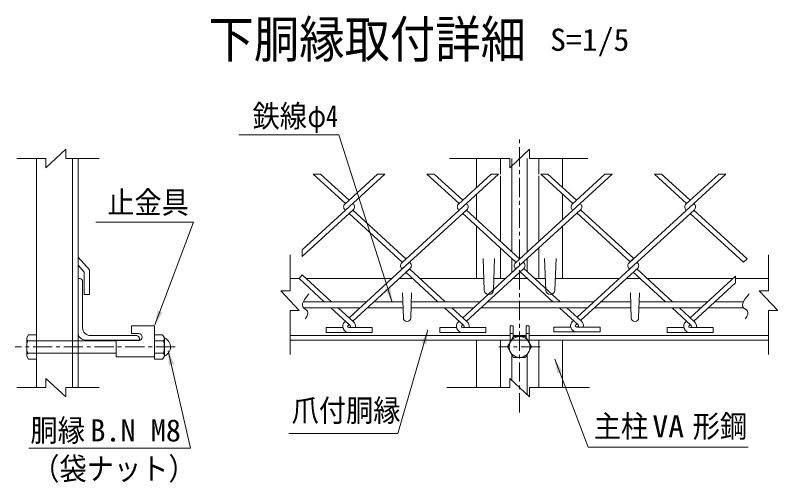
# Model space of a CAD drawing. Units: millimetres, scale not verified, with parts at other scales. Extents: x -4455 to 4455, y -3150 to 3150.
# Drawn here: x 1448 to 2937, y -204 to 708 of the extents above; entities that cross this region are included whole.
import ezdxf
from ezdxf.enums import TextEntityAlignment as Align

# ---------------------------------------------------------------- set-up
doc = ezdxf.new("R2010")
doc.units = ezdxf.units.MM
doc.header["$LTSCALE"] = 30
doc.linetypes.add('DASHED', pattern=[7.5, 6, -1.5])
doc.linetypes.add('USER1', pattern=[2, 1.25, -0.25, 0.25, -0.25])
doc.layers.add('0-1_7詳細', color=7, linetype='Continuous', lineweight=18)
doc.styles.add('ＭＳ ゴシック', font='')
doc.styles.get('ＭＳ ゴシック').set_extended_font_data('MS Gothic')

msp = doc.modelspace()

# ---------------------------------------------------------------- linework, layer by layer
at = {"layer": '0-1_7詳細', "color": 1, "linetype": 'USER1'}
for p, q in [((2432.7, -66.97), (2432.7, 472.8)), ((1760.02, 60.62), (1447.77, 60.62)), ((2472.99, 60.62), (2392.35, 60.62))]:
    msp.add_line(p, q, dxfattribs=at)
at = {"layer": '0-1_7詳細', "color": 4}
for p, q in [((2452.08, 446.41), (2413.31, 410.41)), ((2452.08, 428.41), (2452.08, 446.41)), ((1507.52, 428.41), (1450.96, 428.41)), ((1507.52, 428.41), (1507.52, 410.41)), ((1546.29, 428.41), (1611.57, 428.41)), ((2413.31, 428.41), (2295.51, 428.41)), ((2413.31, 428.41), (2413.31, 410.41)), ((2452.08, 428.41), (2566.02, 428.41)), ((1984.32, 170.31), (1984.32, 240.5)), ((2918.78, 170.31), (2918.78, 240.5)), ((2002.32, 131.54), (1966.32, 170.31)), ((1984.32, 170.31), (1966.32, 170.31)), ((2918.78, 170.31), (2900.78, 170.31)), ((1984.32, 131.54), (1984.32, 45.95)), ((1984.32, 131.54), (2002.32, 131.54)), ((2918.78, 131.54), (2918.78, 45.95)), ((1546.29, -36.73), (1507.52, -0.73)), ((1507.52, -18.73), (1507.52, -0.73)), ((2452.08, -36.73), (2413.31, -0.73)), ((2413.31, -18.73), (2413.31, -0.73)), ((1507.52, -18.73), (1450.96, -18.73)), ((1546.29, -18.73), (1611.57, -18.73)), ((1546.29, -18.73), (1546.29, -36.73)), ((2413.31, -18.73), (2290.5, -18.73)), ((2452.08, -18.73), (2568.9, -18.73)), ((2452.08, -18.73), (2452.08, -36.73))]:
    msp.add_line(p, q, dxfattribs=at)
at = {"layer": '0-1_7詳細', "lineweight": 9}
for p, q in [((1489.34, -18.73), (1489.34, 428.41)), ((1559.84, -18.73), (1559.84, 428.41)), ((1570.34, -18.73), (1570.34, 428.41)), ((2348.7, 371.85), (2348.7, 428.41)), ((2395.2, 398.13), (2395.2, 428.41)), ((2417.7, 246.09), (2417.7, 428.41)), ((2447.7, 246.09), (2447.7, 428.41)), ((2470.2, 398.13), (2470.2, 428.41)), ((2516.7, 371.85), (2516.7, 428.41)), ((2395.2, 266.71), (2395.2, 394.56)), ((2470.2, 266.71), (2470.2, 394.56)), ((2348.7, 309.32), (2348.7, 358.83)), ((2516.7, 309.32), (2516.7, 358.83)), ((2329.86, 339.6), (2328.79, 340.58)), ((2348.7, 193.97), (2348.7, 296.3)), ((2516.7, 193.97), (2516.7, 296.3)), ((2395.2, 193.97), (2395.2, 253.69)), ((2470.2, 193.97), (2470.2, 253.69)), ((1570.34, 235.85), (1592.84, 210.88)), ((2361.45, 233.29), (2363.7, 171.79)), ((2383.95, 233.29), (2381.7, 171.79)), ((2417.7, 205.58), (2417.7, 233.07)), ((2447.7, 207.54), (2447.7, 233.07)), ((2481.45, 233.29), (2483.7, 171.79)), ((2503.95, 233.29), (2501.7, 171.79)), ((1570.34, 220.17), (1582.34, 206.85)), ((1592.84, 162.93), (1592.84, 210.88)), ((1570.34, 193.97), (1570.34, 88.97)), ((1570.34, 193.97), (1573.34, 193.97)), ((1582.34, 162.93), (1582.34, 206.85)), ((1984.32, 193.97), (2002.1, 193.97)), ((2016.31, 193.97), (2183, 193.97)), ((2197.21, 193.97), (2224.13, 193.97)), ((2238.34, 193.97), (2362.89, 193.97)), ((2382.51, 193.97), (2405.03, 193.97)), ((2419.24, 193.97), (2448.3, 193.97)), ((2462.51, 193.97), (2482.89, 193.97)), ((2502.51, 193.97), (2627.06, 193.97)), ((2641.27, 193.97), (2668.18, 193.97)), ((2682.39, 193.97), (2849.08, 193.97)), ((2854.19, 193.97), (2918.78, 193.97)), ((1579.34, 187.97), (1579.34, 97.97)), ((2203.88, 166.51), (2205.68, 117.31)), ((2221.88, 166.51), (2220.08, 117.31)), ((2648.96, 166.51), (2650.76, 117.31)), ((2666.96, 166.51), (2665.16, 117.31)), ((1592.84, 162.93), (1582.34, 162.93)), ((2010.27, 148.97), (2133.89, 148.97)), ((2148.1, 148.97), (2204.52, 148.97)), ((2221.24, 148.97), (2355.92, 148.97)), ((2370.13, 148.97), (2577.95, 148.97)), ((2592.16, 148.97), (2649.61, 148.97)), ((2666.32, 148.97), (2799.98, 148.97)), ((2814.19, 148.97), (2869.9, 148.97)), ((2010.81, 136.97), (2120.8, 136.97)), ((2135.01, 136.97), (2204.96, 136.97)), ((2220.8, 136.97), (2342.82, 136.97)), ((2357.03, 136.97), (2564.85, 136.97)), ((2579.06, 136.97), (2650.05, 136.97)), ((2665.88, 136.97), (2786.88, 136.97)), ((2801.09, 136.97), (2870.43, 136.97)), ((1674.77, 86.66), (1674.77, 101.66)), ((1674.77, 101.66), (1719.77, 101.66)), ((1719.77, 41.66), (1719.77, 101.66)), ((2413.95, 68.88), (2413.95, 101.66)), ((2419.95, 101.66), (2413.95, 101.66)), ((2419.95, 79.28), (2419.95, 101.66)), ((2451.45, 68.88), (2451.45, 101.66)), ((1470.14, 78.38), (1473.46, 84.14)), ((1470.14, 78.38), (1470.14, 42.86)), ((1473.46, 84.14), (1489.34, 84.14)), ((1489.34, 84.14), (1489.34, 37.1)), ((1594.34, 82.97), (1684.34, 82.97)), ((1674.77, 86.66), (1689.02, 86.66)), ((1690.34, 73.97), (1690.34, 76.97)), ((1719.77, 84.14), (1719.77, 37.1)), ((1735.64, 84.14), (1719.77, 84.14)), ((1738.97, 78.38), (1735.64, 84.14)), ((1738.97, 78.38), (1738.97, 42.86)), ((1984.32, 82.97), (2413.95, 82.97)), ((2419.95, 86.66), (2413.95, 86.66)), ((2419.95, 82.97), (2445.45, 82.97)), ((2445.45, 86.66), (2451.45, 86.66)), ((2451.45, 82.97), (2918.78, 82.97)), ((1472.2, 72.62), (1489.34, 72.62)), ((1570.34, 72.62), (1644.77, 72.62)), ((1585.34, 73.97), (1690.34, 73.97)), ((1644.77, 73.16), (1689.02, 73.16)), ((1644.77, 41.66), (1644.77, 73.16)), ((1736.91, 72.62), (1719.77, 72.62)), ((1984.32, 73.97), (2413.95, 73.97)), ((2567.7, 73.97), (2297.7, 73.97)), ((2348.7, -18.73), (2348.7, 73.97)), ((2395.2, -18.73), (2395.2, 73.97)), ((2416.42, 73.16), (2413.95, 73.16)), ((2416.89, 73.97), (2448.51, 73.97)), ((2448.98, 73.16), (2451.45, 73.16)), ((2451.45, 73.97), (2918.78, 73.97)), ((2470.2, -18.73), (2470.2, 73.97)), ((2516.7, -18.73), (2516.7, 73.97)), ((1472.2, 48.62), (1489.34, 48.62)), ((1570.34, 48.62), (1644.77, 48.62)), ((1736.91, 48.62), (1719.77, 48.62)), ((2417.7, -4.81), (2417.7, 45.86)), ((2447.7, -32.66), (2447.7, 45.86)), ((1470.14, 42.86), (1473.46, 37.1)), ((1473.46, 37.1), (1489.34, 37.1)), ((1644.77, 41.66), (1719.77, 41.66)), ((1735.64, 37.1), (1719.77, 37.1)), ((1738.97, 42.86), (1735.64, 37.1))]:
    msp.add_line(p, q, dxfattribs=at)
at = {"layer": '0-1_7詳細', "color": 3}
for p, q in [((2092.55, 340.58), (2029.75, 398.13)), ((2043.96, 398.13), (2029.75, 398.13)), ((2099.65, 347.09), (2043.96, 398.13)), ((2155.35, 398.13), (2091.48, 339.6)), ((2169.56, 398.13), (2092.55, 327.56)), ((2169.56, 398.13), (2155.35, 398.13)), ((2314.58, 340.58), (2251.78, 398.13)), ((2265.99, 398.13), (2251.78, 398.13)), ((2321.68, 347.09), (2265.99, 398.13)), ((2377.38, 398.13), (2313.51, 339.6)), ((2391.59, 398.13), (2314.58, 327.56)), ((2391.59, 398.13), (2377.38, 398.13)), ((2536.61, 340.58), (2473.81, 398.13)), ((2488.02, 398.13), (2473.81, 398.13)), ((2543.71, 347.09), (2488.02, 398.13)), ((2599.4, 398.13), (2535.54, 339.6)), ((2613.61, 398.13), (2550.82, 340.58)), ((2613.61, 398.13), (2599.4, 398.13)), ((2758.63, 340.58), (2695.84, 398.13)), ((2710.05, 398.13), (2695.84, 398.13)), ((2765.74, 347.09), (2710.05, 398.13)), ((2821.43, 398.13), (2757.56, 339.6)), ((2835.64, 398.13), (2772.84, 340.58)), ((2835.64, 398.13), (2821.43, 398.13)), ((2543.71, 347.09), (2535.54, 339.6)), ((2765.74, 347.09), (2757.56, 339.6)), ((2107.83, 328.54), (2008.2, 237.25)), ((2092.55, 327.56), (2091.48, 328.54)), ((2092.55, 327.56), (2091.48, 328.54)), ((2107.83, 328.54), (2099.65, 321.05)), ((2107.83, 339.6), (2106.76, 340.58)), ((2329.86, 328.54), (2203.56, 212.82)), ((2314.58, 327.56), (2313.51, 328.54)), ((2314.58, 327.56), (2313.51, 328.54)), ((2329.86, 328.54), (2321.68, 321.05)), ((2550.82, 340.58), (2424.52, 224.86)), ((2551.89, 328.54), (2425.59, 212.82)), ((2536.61, 327.56), (2535.54, 328.54)), ((2536.61, 327.56), (2535.54, 328.54)), ((2551.89, 339.6), (2550.82, 340.58)), ((2551.89, 339.6), (2550.82, 340.58)), ((2655.8, 233.33), (2551.89, 328.54)), ((2772.84, 340.58), (2646.55, 224.86)), ((2773.91, 328.54), (2647.62, 212.82)), ((2758.63, 327.56), (2757.56, 328.54)), ((2758.63, 327.56), (2757.56, 328.54)), ((2773.91, 339.6), (2772.84, 340.58)), ((2773.91, 339.6), (2772.84, 340.58)), ((2092.55, 327.56), (2008.2, 250.27)), ((2203.56, 225.84), (2099.65, 321.05)), ((2210.67, 232.35), (2106.76, 327.56)), ((2314.58, 327.56), (2202.49, 224.86)), ((2425.59, 225.84), (2321.68, 321.05)), ((2432.7, 232.35), (2328.79, 327.56)), ((2648.69, 226.82), (2544.78, 322.03)), ((2869.65, 225.84), (2765.74, 321.05)), ((2876.75, 232.35), (2772.84, 327.56)), ((2008.2, 250.27), (2008.2, 237.25)), ((2217.77, 225.84), (2099.65, 117.6)), ((2218.84, 224.86), (2217.77, 225.84)), ((2439.8, 225.84), (2321.68, 117.6)), ((2440.87, 224.86), (2439.8, 225.84)), ((2662.9, 226.82), (2544.78, 118.58)), ((2654.73, 232.35), (2646.55, 224.86)), ((2662.9, 224.86), (2661.83, 225.84)), ((2662.9, 224.86), (2661.83, 225.84)), ((2869.65, 225.84), (2876.75, 232.35)), ((2218.84, 213.8), (2106.76, 111.09)), ((2203.56, 212.82), (2202.49, 213.8)), ((2203.56, 212.82), (2202.49, 213.8)), ((2218.84, 213.8), (2210.67, 206.31)), ((2287.45, 148.97), (2217.77, 212.82)), ((2440.87, 213.8), (2328.79, 111.09)), ((2425.59, 212.82), (2424.52, 213.8)), ((2425.59, 212.82), (2424.52, 213.8)), ((2511.62, 148.97), (2440.87, 213.8)), ((2663.97, 214.78), (2551.89, 112.07)), ((2647.62, 212.82), (2646.55, 213.8)), ((2647.62, 212.82), (2646.55, 213.8)), ((2731.5, 148.97), (2661.83, 212.82)), ((2051.21, 148.97), (2002.1, 193.97)), ((2273.24, 148.97), (2210.67, 206.31)), ((2497.41, 148.97), (2433.77, 207.29)), ((2717.29, 148.97), (2654.73, 206.31)), ((2854.19, 198.65), (2765.74, 117.6)), ((2854.19, 185.63), (2854.19, 198.65)), ((2854.19, 185.63), (2772.84, 111.09)), ((2101.71, 102.7), (2064.3, 136.97)), ((2108.2, 109.77), (2078.51, 136.97)), ((2323.74, 102.7), (2286.33, 136.97)), ((2330.23, 109.77), (2300.54, 136.97)), ((2546.84, 103.68), (2510.5, 136.97)), ((2553.32, 110.75), (2524.71, 136.97)), ((2767.8, 102.7), (2730.39, 136.97)), ((2774.28, 109.77), (2744.6, 136.97)), ((2092.55, 111.09), (2091.11, 109.77)), ((2099.65, 104.58), (2097.6, 102.7)), ((2099.65, 104.58), (2101.71, 102.7)), ((2106.76, 111.09), (2108.2, 109.77)), ((2314.58, 111.09), (2313.14, 109.77)), ((2321.68, 104.58), (2319.63, 102.7)), ((2537.68, 112.07), (2536.24, 110.75)), ((2544.78, 105.56), (2542.72, 103.68)), ((2758.63, 111.09), (2757.2, 109.77)), ((2765.74, 104.58), (2763.68, 102.7)), ((2054.65, 88.93), (2054.65, 98.53)), ((2087.46, 98.53), (2054.65, 98.53)), ((2099.22, 98.53), (2144.65, 98.53)), ((2100.09, 98.53), (2099.22, 98.53)), ((2144.65, 88.93), (2144.65, 98.53)), ((2309.49, 98.53), (2276.68, 98.53)), ((2276.68, 88.93), (2276.68, 98.53)), ((2322.12, 98.53), (2321.25, 98.53)), ((2321.25, 98.53), (2366.68, 98.53)), ((2366.68, 88.93), (2366.68, 98.53)), ((2499.78, 89.91), (2499.78, 99.51)), ((2532.59, 99.51), (2499.78, 99.51)), ((2545.22, 89.91), (2499.78, 89.91)), ((2544.35, 99.51), (2589.78, 99.51)), ((2545.22, 99.51), (2544.35, 99.51)), ((2544.35, 89.91), (2589.78, 89.91)), ((2589.78, 89.91), (2589.78, 99.51)), ((2753.55, 98.53), (2720.74, 98.53)), ((2720.74, 88.93), (2720.74, 98.53)), ((2765.3, 98.53), (2810.74, 98.53)), ((2766.17, 98.53), (2765.3, 98.53)), ((2810.74, 88.93), (2810.74, 98.53)), ((2100.09, 88.93), (2054.65, 88.93)), ((2099.22, 88.93), (2144.65, 88.93)), ((2322.12, 88.93), (2276.68, 88.93)), ((2321.25, 88.93), (2366.68, 88.93)), ((2766.17, 88.93), (2720.74, 88.93)), ((2765.3, 88.93), (2810.74, 88.93))]:
    msp.add_line(p, q, dxfattribs=at)
at = {"layer": '0-1_7詳細', "color": 3, "linetype": 'DASHED'}
for p, q in [((1489.34, 72.62), (1570.34, 72.62)), ((1489.34, 48.62), (1570.34, 48.62))]:
    msp.add_line(p, q, dxfattribs=at)
at = {"layer": '0-1_7詳細', "color": 5}
for points in [[(1884.28, 474.85), (2079.49, 474.85), (2183.6, 148.19)], [(1605.45, 304.22), (1795.54, 304.22), (1720.47, 103.53)], [(1474.6, -136.9), (1790.21, -136.9), (1746.64, 52.79)]]:
    msp.add_lwpolyline(points, dxfattribs=at)
at = {"layer": '0-1_7詳細', "color": 4}
for points in [[(1546.29, 428.41), (1546.29, 446.41), (1507.52, 410.41)], [(2014.01, 115.7), (2014.32, 116.09), (2016.98, 120.29), (2018.55, 124.05), (2019.02, 127.36), (2018.39, 130.24), (2016.67, 132.67), (2013.85, 134.66), (2011.03, 136.67), (2009.27, 139.15), (2008.59, 142.1), (2008.98, 145.54), (2010.45, 149.44), (2012.99, 153.83), (2016.6, 158.68), (2021.29, 164.02)], [(2873.63, 115.7), (2873.94, 116.09), (2876.61, 120.29), (2878.17, 124.05), (2878.64, 127.36), (2878.02, 130.24), (2876.3, 132.67), (2873.48, 134.66), (2870.65, 136.67), (2868.9, 139.15), (2868.22, 142.1), (2868.61, 145.54), (2870.08, 149.44), (2872.62, 153.83), (2876.23, 158.68), (2880.92, 164.02)], [(2918.78, 131.54), (2936.78, 131.54), (2900.78, 170.31)], [(1981.99, -108.23), (2195.09, -108.23), (2253.56, 93.78)]]:
    msp.add_lwpolyline(points, dxfattribs=at)
at = {"layer": '0-1_7詳細', "color": 3}
msp.add_lwpolyline([(2065.42, 148.97), (2008.2, 201.4), (2002.1, 193.97)], dxfattribs=at)
at = {"layer": '0-1_7詳細', "lineweight": 9}
msp.add_lwpolyline([(2445.45, 79.28), (2445.45, 101.66), (2451.45, 101.66)], dxfattribs=at)
at = {"layer": '0-1_7詳細', "color": 3}
msp.add_lwpolyline([(2409.18, 60.62), (2420.94, 40.25), (2444.46, 40.25), (2456.22, 60.62), (2444.46, 80.99), (2420.94, 80.99)], close=True, dxfattribs=at)
at = {"layer": '0-1_7詳細', "color": 1}
msp.add_lwpolyline([(2879.21, -134.76), (2566.46, -134.76), (2501.27, 36.86)], dxfattribs=at)
at = {"layer": '0-1_7詳細', "color": 3}
msp.add_circle((2432.7, 60.62), 20.4, dxfattribs=at)
for centre, radius, start, end in [((2096.55, 334.07), 7.5, 132.5, 227.5), ((2102.76, 334.07), 7.5, 312.5, 47.5), ((2318.57, 334.07), 7.5, 132.5, 227.5), ((2324.79, 334.07), 7.5, 312.5, 47.5), ((2540.6, 334.07), 7.5, 132.5, 227.5), ((2546.82, 334.07), 7.5, 312.5, 47.5), ((2762.63, 334.07), 7.5, 132.5, 227.5), ((2768.85, 334.07), 7.5, 312.5, 47.5), ((2207.56, 219.33), 7.5, 132.5, 227.5), ((2213.78, 219.33), 7.5, 312.5, 47.5), ((2429.59, 219.33), 7.5, 132.5, 227.5), ((2435.81, 219.33), 7.5, 312.5, 47.5), ((2651.62, 219.33), 7.5, 132.5, 227.5), ((2657.83, 219.33), 7.5, 312.5, 47.5), ((2099.22, 100.93), 12, 132.5, 270), ((2100.09, 100.93), 12, 348.46304, 47.5), ((2321.25, 100.93), 12, 132.5, 270), ((2322.12, 100.93), 12, 348.46304, 47.5), ((2544.35, 101.91), 12, 132.5, 270), ((2545.22, 101.91), 12, 348.46304, 47.5), ((2765.3, 100.93), 12, 132.5, 270), ((2766.17, 100.93), 12, 348.46304, 47.5), ((2099.22, 100.93), 2.4, 132.5, 270), ((2100.09, 100.93), 2.4, 270, 47.5), ((2321.25, 100.93), 2.4, 132.5, 270), ((2322.12, 100.93), 2.4, 270, 47.5), ((2544.35, 101.91), 2.4, 132.5, 270), ((2545.22, 101.91), 2.4, 270, 47.5), ((2765.3, 100.93), 2.4, 132.5, 270), ((2766.17, 100.93), 2.4, 270, 47.5)]:
    msp.add_arc(centre, radius, start, end, dxfattribs=at)
at = {"layer": '0-1_7詳細', "lineweight": 9}
for centre, radius, start, end in [((1573.34, 187.97), 6, 0, 90), ((2372.7, 171.79), 9, 180, 0), ((2492.7, 171.79), 9, 180, 0), ((2212.88, 117.31), 7.2, 180, 0), ((2657.96, 117.31), 7.2, 180, 0), ((1594.34, 97.97), 15, 180, 270), ((1479.23, 78.38), 9.09, 180, 219.3382), ((1585.34, 88.97), 15, 180, 270), ((1684.34, 76.97), 6, 0, 90), ((1689.02, 79.91), 6.75, 270, 90), ((1729.88, 78.38), 9.09, 320.6618, 0), ((1731.83, 60.62), 19.14, 291.90813, 68.09187), ((1506.14, 60.62), 36, 160.52878, 199.47122), ((1702.97, 60.62), 36, 340.52878, 19.47122), ((1479.23, 42.86), 9.09, 140.6618, 180), ((1729.88, 42.86), 9.09, 0, 39.3382)]:
    msp.add_arc(centre, radius, start, end, dxfattribs=at)
at = {"layer": '0-1_7詳細', "color": 5}
for points in [[(2184.21, 146.29), (2170.13, 173.29), (2180.06, 176.45)], [(1719.77, 101.66), (1725.4, 131.58), (1735.16, 127.93)], [(1746.19, 54.74), (1757.98, 26.67), (1747.83, 24.34)]]:
    msp.add_solid(points, dxfattribs=at)
at = {"layer": '0-1_7詳細', "color": 4}
msp.add_solid([(2254.11, 95.71), (2250.78, 65.44), (2240.77, 68.34)], dxfattribs=at)
at = {"layer": '0-1_7詳細', "color": 1}
msp.add_solid([(2500.56, 38.73), (2516.08, 12.54), (2506.34, 8.84)], dxfattribs=at)

# ---------------------------------------------------------------- texts
at = {"layer": '0-1_7詳細', "style": 'ＭＳ ゴシック', "width": 0.9}
msp.add_text('下胴縁取付詳細', height=72.14, dxfattribs=at).set_placement((1825.15, 603.48), align=Align.BOTTOM_LEFT)
at = {"layer": '0-1_7詳細', "color": 3, "style": 'ＭＳ ゴシック'}
for s, width, p in [('S=1/5', 1.05, (2492.24, 625.57)), ('鉄線', 0.9, (1911.03, 476.67)), ('φ4', 0.8, (2018.7, 476.67)), ('止金具', 0.9, (1627.35, 308.05)), ('爪付胴縁', 0.9, (1987.38, -97.91)), ('胴縁', 0.9, (1477.43, -136.79)), ('主柱', 0.9, (2577.37, -128.87)), ('VA', 1.05, (2691.97, -129.03)), ('形鋼', 0.9, (2770.6, -128.87)), ('（袋ナット）', 0.9, (1480.9, -211.67))]:
    msp.add_text(s, height=43.33, dxfattribs=dict(at, width=width)).set_placement(p, align=Align.BOTTOM_LEFT)
msp.add_text('B.N M8', height=43.33, dxfattribs=at).set_placement((1594.47, -136.79), align=Align.BOTTOM_LEFT)

doc.saveas('drawing.dxf')
